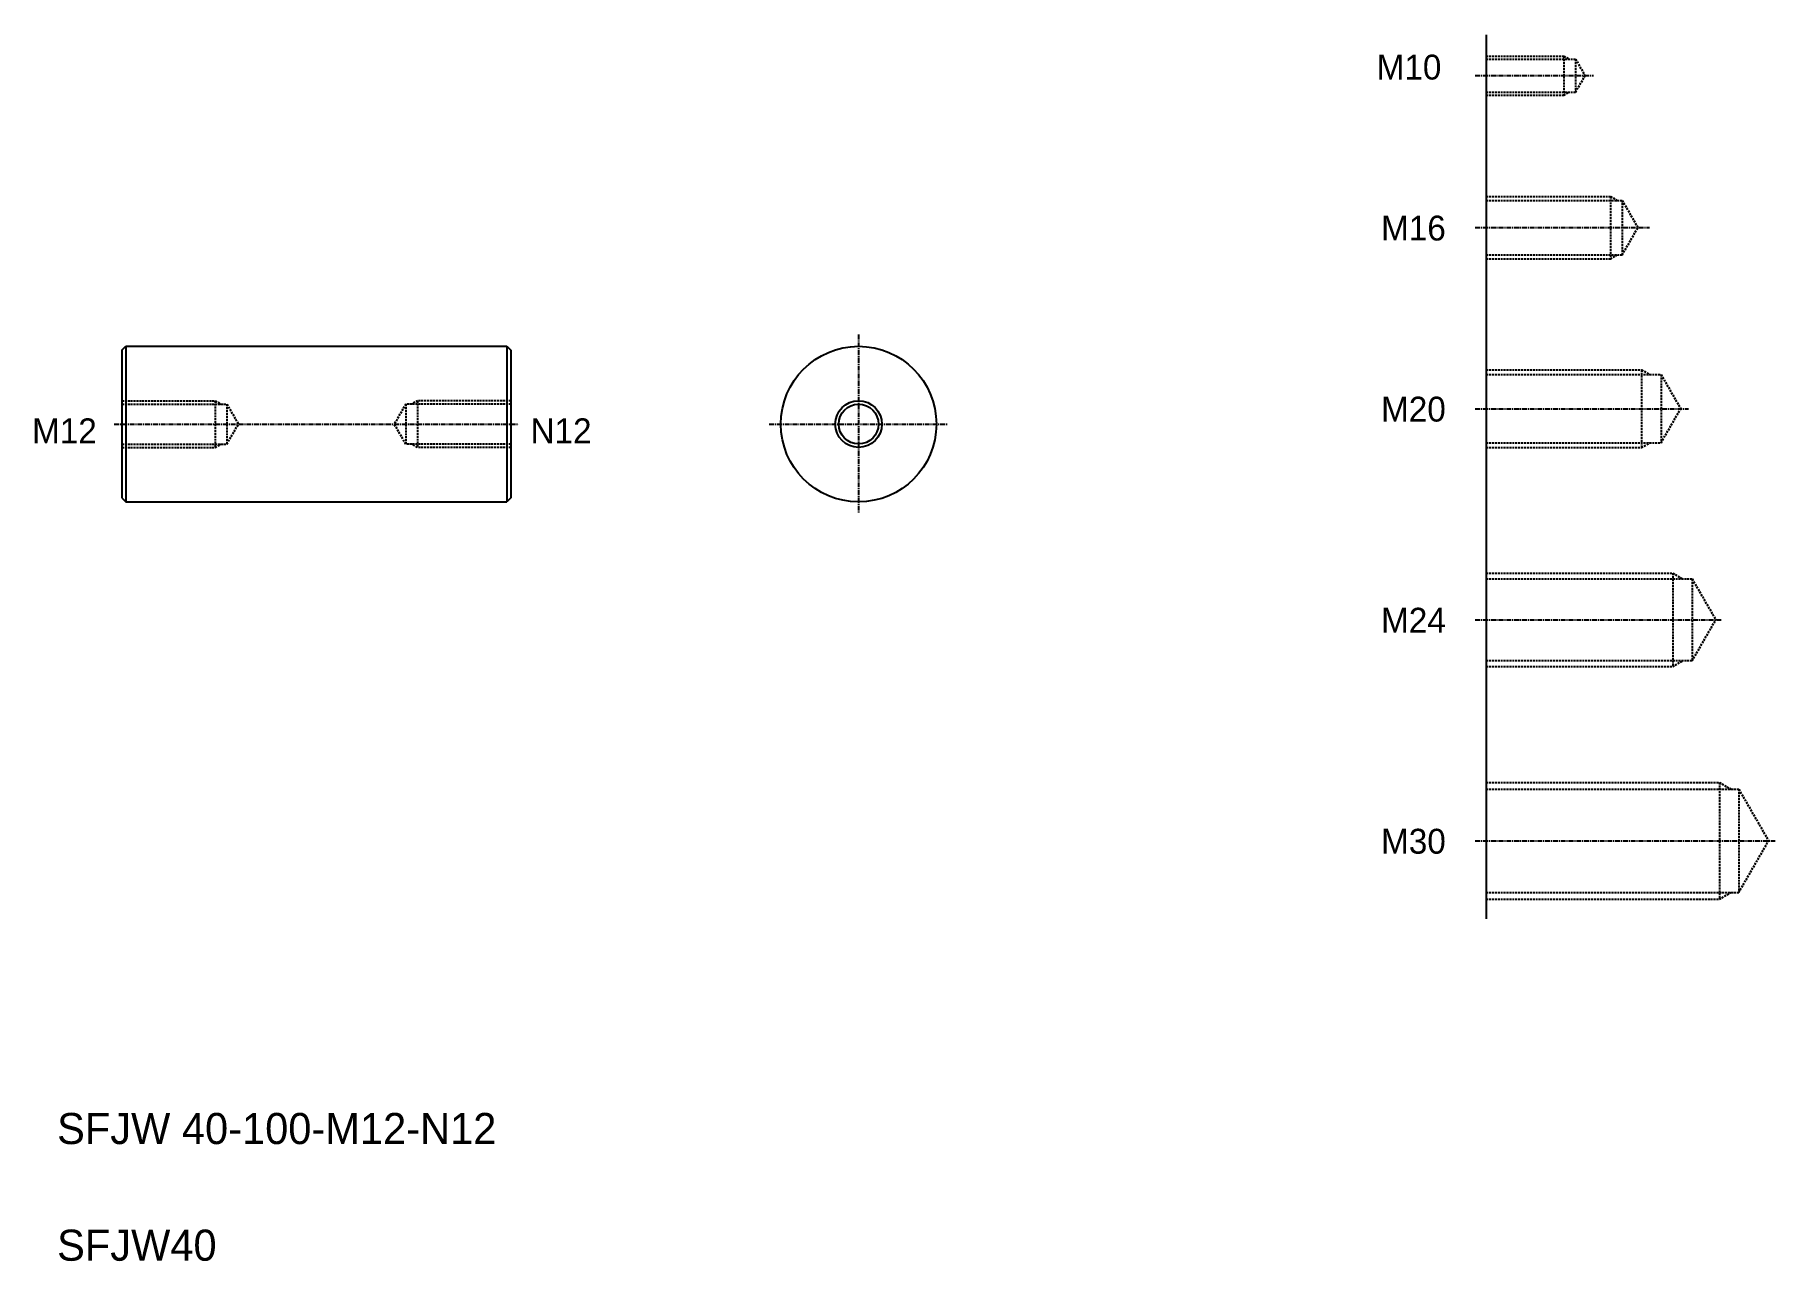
# Model space of a CAD drawing. Extents: x 149 to 597, y 70 to 385.
import ezdxf

# ---------------------------------------------------------------- set-up
doc = ezdxf.new("R2010")
doc.units = 0
doc.linetypes.add('CENTER', pattern=[2, 1.25, -0.25, 0.25, -0.25])
doc.linetypes.add('DASHED', pattern=[0.75, 0.5, -0.25])
doc.layers.get('0').update_dxf_attribs({"linetype": 'CONTINUOUS'})
doc.layers.add('CENTER', color=1, linetype='CENTER')

msp = doc.modelspace()

# ---------------------------------------------------------------- linework, layer by layer
at = {"color": 7, "linetype": 'CONTINUOUS'}
for p, q in [((522.3, 385.29), (522.3, 157.97)), ((171.47, 304.19), (172.47, 305.19)), ((172.47, 305.19), (270.47, 305.19)), ((172.47, 305.19), (172.47, 265.19)), ((270.47, 305.19), (270.47, 265.19)), ((270.47, 305.19), (271.47, 304.19)), ((171.47, 304.19), (171.47, 266.19)), ((271.47, 304.19), (271.47, 266.19)), ((171.47, 266.19), (172.47, 265.19)), ((172.47, 265.19), (270.47, 265.19)), ((271.47, 266.19), (270.47, 265.19))]:
    msp.add_line(p, q, dxfattribs=at)
at = {"color": 3, "linetype": 'DASHED'}
for p, q in [((522.3, 379.79), (542.3, 379.79)), ((522.3, 379.04), (545.3, 379.04)), ((542.3, 379.79), (542.3, 369.79)), ((542.3, 379.79), (543.6, 379.04)), ((545.3, 379.04), (547.76, 374.79)), ((545.3, 379.04), (545.3, 370.54)), ((545.3, 370.54), (547.76, 374.79)), ((522.3, 370.54), (545.3, 370.54)), ((522.3, 369.79), (542.3, 369.79)), ((542.3, 369.79), (543.6, 370.54)), ((522.3, 343.71), (554.3, 343.71)), ((522.3, 342.71), (557.3, 342.71)), ((554.3, 343.71), (554.3, 327.71)), ((554.3, 343.71), (556.03, 342.71)), ((557.3, 342.71), (561.34, 335.71)), ((557.3, 342.71), (557.3, 328.71)), ((557.3, 328.71), (561.34, 335.71)), ((522.3, 328.71), (557.3, 328.71)), ((522.3, 327.71), (554.3, 327.71)), ((554.3, 327.71), (556.03, 328.71)), ((522.3, 299.15), (562.3, 299.15)), ((522.3, 297.9), (567.3, 297.9)), ((562.3, 299.15), (562.3, 279.15)), ((562.3, 299.15), (564.47, 297.9)), ((567.3, 297.9), (572.35, 289.15)), ((567.3, 297.9), (567.3, 280.4)), ((171.47, 291.19), (195.47, 291.19)), ((195.47, 291.19), (195.47, 279.19)), ((195.47, 291.19), (196.99, 290.31)), ((247.47, 291.19), (245.96, 290.31)), ((271.47, 291.19), (247.47, 291.19)), ((247.47, 291.19), (247.47, 279.19)), ((171.47, 290.31), (198.47, 290.31)), ((198.47, 290.31), (198.47, 280.06)), ((198.47, 290.31), (201.43, 285.19)), ((244.47, 290.31), (241.51, 285.19)), ((271.47, 290.31), (244.47, 290.31)), ((244.47, 290.31), (244.47, 280.06)), ((567.3, 280.4), (572.35, 289.15)), ((198.47, 280.06), (201.43, 285.19)), ((244.47, 280.06), (241.51, 285.19)), ((171.47, 280.06), (198.47, 280.06)), ((171.47, 279.19), (195.47, 279.19)), ((195.47, 279.19), (196.99, 280.06)), ((271.47, 280.06), (244.47, 280.06)), ((247.47, 279.19), (245.96, 280.06)), ((271.47, 279.19), (247.47, 279.19)), ((522.3, 280.4), (567.3, 280.4)), ((522.3, 279.15), (562.3, 279.15)), ((562.3, 279.15), (564.47, 280.4)), ((522.3, 246.86), (570.3, 246.86)), ((570.3, 246.86), (570.3, 222.86)), ((570.3, 246.86), (572.9, 245.36)), ((522.3, 245.36), (575.3, 245.36)), ((575.3, 245.36), (575.3, 224.36)), ((575.3, 245.36), (581.37, 234.86)), ((575.3, 224.36), (581.37, 234.86)), ((522.3, 224.36), (575.3, 224.36)), ((570.3, 222.86), (572.9, 224.36)), ((522.3, 222.86), (570.3, 222.86)), ((522.3, 193.03), (582.3, 193.03)), ((582.3, 193.03), (582.3, 163.03)), ((582.3, 193.03), (585.33, 191.28)), ((522.3, 191.28), (587.3, 191.28)), ((587.3, 191.28), (587.3, 164.78)), ((587.3, 191.28), (594.95, 178.03)), ((587.3, 164.78), (594.95, 178.03)), ((522.3, 164.78), (587.3, 164.78)), ((522.3, 163.03), (582.3, 163.03)), ((582.3, 163.03), (585.33, 164.78))]:
    msp.add_line(p, q, dxfattribs=at)
msp.add_line((271.47, 294.69), (271.47, 294.69))
at = {"color": 7, "linetype": 'CONTINUOUS'}
for radius in [20, 6]:
    msp.add_circle((360.93, 285.19), radius, dxfattribs=at)
at = {"color": 3, "linetype": 'CONTINUOUS'}
msp.add_circle((360.93, 285.19), 5.12, dxfattribs=at)
at = {"layer": 'CENTER', "color": 1, "linetype": 'CENTER'}
for p, q in [((519.51, 374.79), (549.92, 374.79)), ((519.51, 335.71), (564.3, 335.71)), ((360.93, 308.19), (360.93, 262.19)), ((519.51, 289.15), (574.31, 289.15)), ((169.47, 285.19), (273.47, 285.19)), ((337.93, 285.19), (383.93, 285.19)), ((519.51, 234.86), (582.71, 234.86)), ((519.51, 178.03), (596.64, 178.03))]:
    msp.add_line(p, q, dxfattribs=at)

# ---------------------------------------------------------------- texts
for s, height, p in [('M10', 6.4, (494.15, 373.79)), ('M16', 6.4, (495.29, 332.4)), ('M20', 6.4, (495.29, 285.84)), ('M12', 6.4, (148.37, 280.26)), ('N12', 6.4, (276.56, 280.26)), ('M24', 6.4, (495.29, 231.55)), ('M30', 6.4, (495.29, 174.72)), ('SFJW 40-100-M12-N12', 8, (154.81, 100.05)), ('SFJW40', 8, (154.81, 70.05))]:
    msp.add_text(s, height=height).set_placement(p)

doc.saveas('drawing.dxf')
